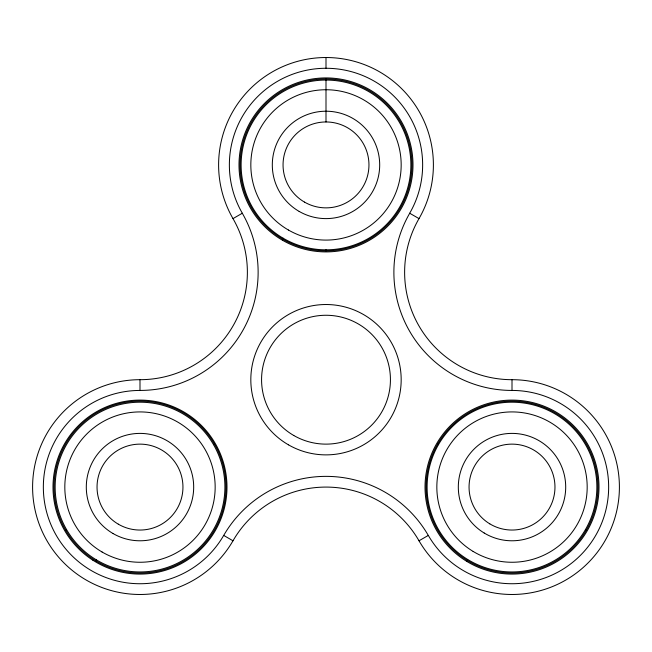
<?xml version="1.0" encoding="UTF-8"?>
<svg xmlns="http://www.w3.org/2000/svg" width="652" height="652" viewBox="0 0 652 652"><rect width="100%" height="100%" fill="white"/><g stroke="black" fill="none" stroke-linecap="round" stroke-linejoin="round"><path stroke-width="0.98" d="M232.992 218.607L242.299 213.237A118.118 118.118 0 0 1 139.993 390.426L139.993 379.692A107.393 107.393 0 0 0 232.992 218.607A107.393 107.393 0 0 1 326 57.523A107.393 107.393 0 0 1 419.008 218.607A107.393 107.393 0 0 0 512.007 379.692A107.393 107.393 0 0 1 605.015 540.785A107.393 107.393 0 0 1 419.008 540.785A107.393 107.393 0 0 0 232.992 540.785A107.393 107.393 0 0 1 46.985 540.785A107.393 107.393 0 0 1 139.993 379.692M65.608 530.035L66.52 529.505M213.465 444.664L214.378 444.142M419.008 540.785L428.307 535.414A96.651 96.651 0 0 0 595.708 535.406A96.651 96.651 0 0 0 512.007 390.442M242.316 213.237A96.643 96.643 0 0 1 263.889 90.881A96.643 96.643 0 0 1 388.127 90.881A96.643 96.643 0 0 1 409.692 213.237L419.008 218.607M437.622 444.142L438.535 444.664M585.48 529.505L586.392 530.035M139.993 390.442A96.651 96.651 0 0 0 56.292 535.414A96.651 96.651 0 0 0 223.693 535.414L232.992 540.785M512.007 379.692L512.007 390.434A118.118 118.118 0 0 1 409.717 213.245M326 57.523L326 68.256M326 78.998L326 121.957M326 249.757L326 250.808M223.709 535.422A118.118 118.118 0 0 1 428.291 535.422M288.412 444.803A75.176 75.176 0 0 0 401.176 379.692A75.176 75.176 0 0 0 288.412 314.59A75.176 75.176 0 0 0 288.412 444.803M293.783 435.495A64.434 64.434 0 0 0 390.434 379.692A64.434 64.434 0 0 0 293.783 323.897A64.434 64.434 0 0 0 293.783 435.495M467.297 560.451A85.917 85.917 0 0 0 597.9 489.13A85.917 85.917 0 0 0 470.834 411.681A85.917 85.917 0 0 0 467.297 560.451M466.734 561.364A86.985 86.985 0 0 0 598.968 489.155A86.985 86.985 0 0 0 470.32 410.744A86.985 86.985 0 0 0 466.734 561.364M95.95 560.875A85.958 85.958 0 0 0 225.959 488.332A85.958 85.958 0 0 0 98.134 412.007A85.958 85.958 0 0 0 95.95 560.875M92.959 560.264A86.985 86.985 0 0 0 226.88 491.225A86.985 86.985 0 0 0 100.131 409.774A86.985 86.985 0 0 0 92.959 560.264M283.041 239.317A85.917 85.917 0 0 0 411.917 164.915A85.917 85.917 0 0 0 283.041 90.506A85.917 85.917 0 0 0 283.041 239.317M282.503 240.246A86.985 86.985 0 0 0 412.985 164.915A86.985 86.985 0 0 0 282.503 89.577A86.985 86.985 0 0 0 282.503 240.246M288.412 230.017A75.176 75.176 0 0 0 401.176 164.915A75.176 75.176 0 0 0 288.412 99.813A75.176 75.176 0 0 0 288.412 230.017M299.154 211.411A53.692 53.692 0 0 0 379.692 164.915A53.692 53.692 0 0 0 299.154 118.411A53.692 53.692 0 0 0 299.154 211.411M304.525 202.112A42.959 42.959 0 0 0 368.959 164.915A42.959 42.959 0 0 0 304.525 127.71A42.959 42.959 0 0 0 304.525 202.112M283.041 238.151A84.882 84.882 0 0 0 410.874 165.543A84.882 84.882 0 0 0 284.076 91.133A84.882 84.882 0 0 0 283.041 238.151M473.107 551.413A75.176 75.176 0 0 0 587.167 488.617A75.176 75.176 0 0 0 475.756 421.233A75.176 75.176 0 0 0 473.107 551.413M484.224 533.034A53.692 53.692 0 0 0 565.692 488.177A53.692 53.692 0 0 0 486.115 440.051A53.692 53.692 0 0 0 484.224 533.034M489.774 523.841A42.959 42.959 0 0 0 554.958 487.965A42.959 42.959 0 0 0 491.29 449.456A42.959 42.959 0 0 0 489.774 523.841M467.688 559.481A84.882 84.882 0 0 0 596.833 489.228A84.882 84.882 0 0 0 471.42 412.512A84.882 84.882 0 0 0 467.688 559.481M102.087 552.008A75.176 75.176 0 0 0 215.16 487.46A75.176 75.176 0 0 0 102.723 421.803A75.176 75.176 0 0 0 102.087 552.008M112.918 533.458A53.692 53.692 0 0 0 193.685 487.354A53.692 53.692 0 0 0 113.375 440.459A53.692 53.692 0 0 0 112.918 533.458M118.33 524.184A42.959 42.959 0 0 0 182.951 487.297A42.959 42.959 0 0 0 118.697 449.782A42.959 42.959 0 0 0 118.33 524.184M96.504 559.946A84.882 84.882 0 0 0 224.891 488.315A84.882 84.882 0 0 0 98.664 412.952A84.882 84.882 0 0 0 96.504 559.946"/></g></svg>
